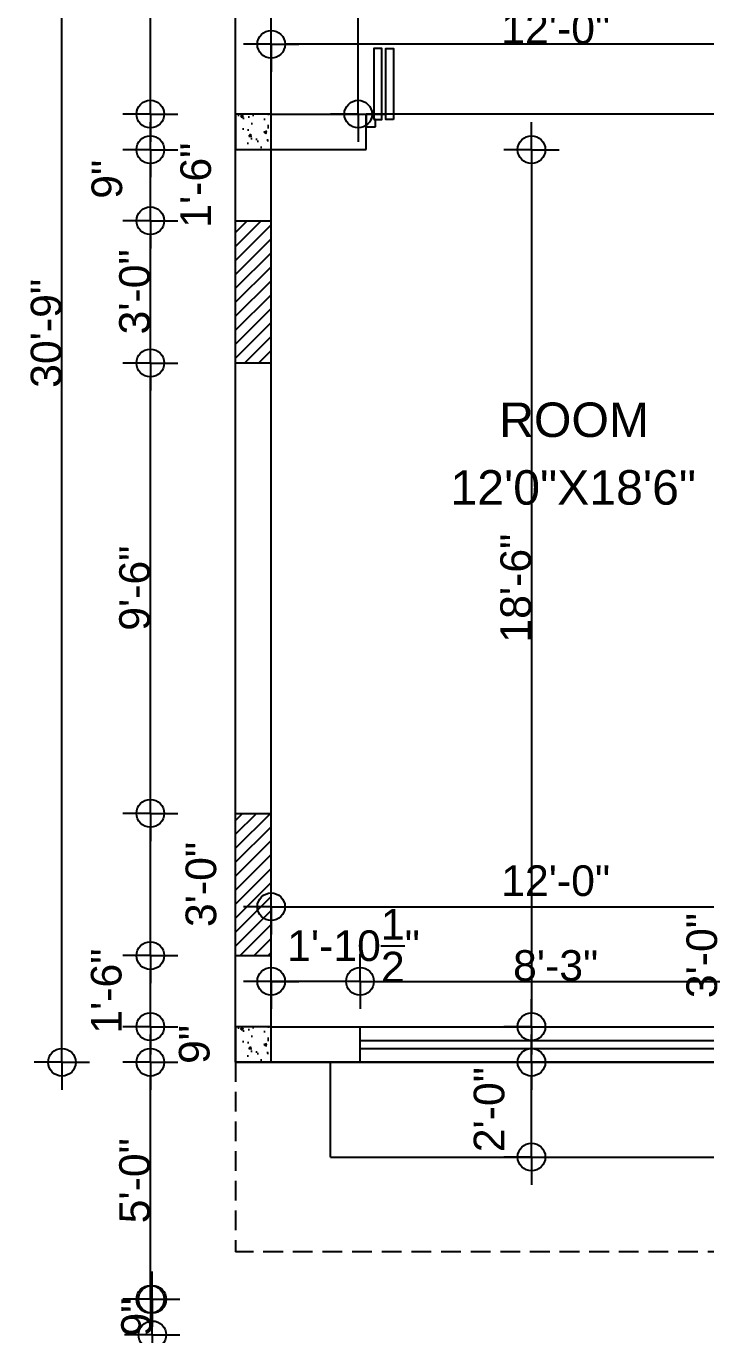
# Model space of a CAD drawing. Header units: inches. Extents: x 171009 to 352533, y -79956 to -38287.
# Drawn here: x 171564.1 to 171736.1, y -40185.4 to -39854.1 of the extents above; entities that cross this region are included whole.
import ezdxf

# ---------------------------------------------------------------- set-up
doc = ezdxf.new("R2010")
doc.units = ezdxf.units.IN
doc.header["$LTSCALE"] = 20
doc.header["$MEASUREMENT"] = 0
doc.header["$PDMODE"] = 34
doc.header["$PDSIZE"] = 5
doc.linetypes.add('HIDDEN', pattern=[0.375, 0.25, -0.125])
doc.layers.get('0').update_dxf_attribs({"linetype": 'CONTINUOUS'})
doc.layers.get('Defpoints').update_dxf_attribs({"linetype": 'CONTINUOUS'})
for name, color, linetype in [('AREA', 3, 'CONTINUOUS'), ('COLUMN', 31, 'CONTINUOUS'), ('DIMLINE', 254, 'CONTINUOUS'), ('DOOR', 1, 'CONTINUOUS'), ('HATCH', 8, 'CONTINUOUS'), ('Roof lilne', 31, 'CONTINUOUS'), ('text', 2, 'CONTINUOUS'), ('wall', 13, 'CONTINUOUS'), ('WINDOW', 4, 'CONTINUOUS')]:
    doc.layers.add(name, color=color, linetype=linetype)
doc.styles.add('style5', font='arial_B.ttf')
doc.styles.add('TEXTM', font='arial_B.ttf')
doc.dimstyles.new('ARCH_96_0', dxfattribs={"dimtxt": 7.75, "dimasz": 3.5, "dimexe": 0.25, "dimexo": 0, "dimgap": 0, "dimtad": 1, "dimzin": 15, "dimdsep": 46, "dimlunit": 4, "dimtxsty": 'TEXTM', "dimblk": 'BLK', "dimcen": 0, "dimdle": 0.09375, "dimse1": 1, "dimse2": 1, "dimclrd": 256, "dimclrt": 3, "dimadec": 0, "dimazin": 0, "dimtfac": 1, "dimtix": 1, "dimtmove": 2, "dimatfit": 3, "dimldrblk": 'BLK', "dimfxl": 0.25, "dimtvp": 1.4625, "dimtolj": 1, "dimtzin": 15, "dimlwd": -1, "dimarcsym": 0})

# ---------------------------------------------------------------- blocks, each defined once
blk = doc.blocks.new('A$C3B4262AC')
at = {"layer": 'DOOR'}
for p, q in [((0, 4), (0, 0)), ((2.5, 4), (0, 4)), ((0, 0), (3, 0)), ((2.5, 2.25), (2.5, 4)), ((3, 2.25), (2.5, 2.25)), ((3, 0), (3, 2.25))]:
    blk.add_line(p, q, dxfattribs=at)
blk = doc.blocks.new('BLK')
for q in [(0, 2), (-2, 0), (0, -2), (2, 0)]:
    blk.add_line((0, 0), q)
blk.add_circle((0, 0), 1)
blk = doc.blocks.new('*D325')
at = {"layer": 'Defpoints', "color": 0, "transparency": 16777216}
for p in [(171595.5, -40107.36), (171617.08, -40107.36), (171617.08, -40116.36)]:
    blk.add_point(p, dxfattribs=at)
at = {"layer": 'DIMLINE', "transparency": 16777216}
blk.add_line((171595.5, -40112.86), (171595.5, -40110.86), dxfattribs=at)
at = {"layer": 'DIMLINE', "transparency": 16777216, "xscale": 3.5, "yscale": 3.5, "zscale": 3.5}
for p, rotation in [((171595.5, -40107.36), 90), ((171595.5, -40116.36), 270)]:
    blk.add_blockref('BLK', p, dxfattribs=dict(at, rotation=rotation))
at = {"layer": 'DIMLINE', "color": 3, "transparency": 16777216, "insert": (171606.66, -40111.86), "char_height": 7.75, "attachment_point": 5, "rotation": 90, "style": 'TEXTM'}
blk.add_mtext('\\A1;9"', dxfattribs=at)
blk = doc.blocks.new('*D326')
at = {"layer": 'Defpoints', "color": 0, "transparency": 16777216}
for p in [(171595.5, -40089.36), (171617.08, -40089.36), (171617.08, -40107.36)]:
    blk.add_point(p, dxfattribs=at)
at = {"layer": 'DIMLINE', "transparency": 16777216}
blk.add_line((171595.5, -40103.86), (171595.5, -40092.86), dxfattribs=at)
at = {"layer": 'DIMLINE', "transparency": 16777216, "xscale": 3.5, "yscale": 3.5, "zscale": 3.5}
for p, rotation in [((171595.5, -40089.36), 90), ((171595.5, -40107.36), 270)]:
    blk.add_blockref('BLK', p, dxfattribs=dict(at, rotation=rotation))
at = {"layer": 'DIMLINE', "color": 3, "transparency": 16777216, "insert": (171584.39, -40098.36), "char_height": 7.75, "attachment_point": 5, "rotation": 90, "style": 'TEXTM'}
blk.add_mtext('\\A1;1\'-6"', dxfattribs=at)
blk = doc.blocks.new('*D327')
at = {"layer": 'Defpoints', "color": 0, "transparency": 16777216}
for p in [(171595.5, -40053.36), (171617.08, -40053.36), (171617.08, -40089.36)]:
    blk.add_point(p, dxfattribs=at)
at = {"layer": 'DIMLINE', "transparency": 16777216}
blk.add_line((171595.5, -40085.86), (171595.5, -40056.86), dxfattribs=at)
at = {"layer": 'DIMLINE', "transparency": 16777216, "xscale": 3.5, "yscale": 3.5, "zscale": 3.5}
for p, rotation in [((171595.5, -40053.36), 90), ((171595.5, -40089.36), 270)]:
    blk.add_blockref('BLK', p, dxfattribs=dict(at, rotation=rotation))
at = {"layer": 'DIMLINE', "color": 3, "transparency": 16777216, "insert": (171608.35, -40071.36), "char_height": 7.75, "attachment_point": 5, "rotation": 90, "style": 'TEXTM'}
blk.add_mtext('\\A1;3\'-0"', dxfattribs=at)
blk = doc.blocks.new('*D328')
at = {"layer": 'Defpoints', "color": 0, "transparency": 16777216}
for p in [(171595.5, -39939.36), (171617.08, -39939.36), (171617.08, -40053.36)]:
    blk.add_point(p, dxfattribs=at)
at = {"layer": 'DIMLINE', "transparency": 16777216}
blk.add_line((171595.5, -40049.86), (171595.5, -39942.86), dxfattribs=at)
at = {"layer": 'DIMLINE', "transparency": 16777216, "xscale": 3.5, "yscale": 3.5, "zscale": 3.5}
for p, rotation in [((171595.5, -39939.36), 90), ((171595.5, -40053.36), 270)]:
    blk.add_blockref('BLK', p, dxfattribs=dict(at, rotation=rotation))
at = {"layer": 'DIMLINE', "color": 3, "transparency": 16777216, "insert": (171591.55, -39996.36), "char_height": 7.75, "attachment_point": 5, "rotation": 90, "style": 'TEXTM'}
blk.add_mtext('\\A1;9\'-6"', dxfattribs=at)
blk = doc.blocks.new('*D329')
at = {"layer": 'Defpoints', "color": 0, "transparency": 16777216}
for p in [(171595.5, -39903.36), (171617.08, -39903.36), (171617.08, -39939.36)]:
    blk.add_point(p, dxfattribs=at)
at = {"layer": 'DIMLINE', "transparency": 16777216}
blk.add_line((171595.5, -39935.86), (171595.5, -39906.86), dxfattribs=at)
at = {"layer": 'DIMLINE', "transparency": 16777216, "xscale": 3.5, "yscale": 3.5, "zscale": 3.5}
for p, rotation in [((171595.5, -39903.36), 90), ((171595.5, -39939.36), 270)]:
    blk.add_blockref('BLK', p, dxfattribs=dict(at, rotation=rotation))
at = {"layer": 'DIMLINE', "color": 3, "transparency": 16777216, "insert": (171591.54, -39921.36), "char_height": 7.75, "attachment_point": 5, "rotation": 90, "style": 'TEXTM'}
blk.add_mtext('\\A1;3\'-0"', dxfattribs=at)
blk = doc.blocks.new('*D330')
at = {"layer": 'Defpoints', "color": 0, "transparency": 16777216}
for p in [(171595.5, -39885.36), (171617.08, -39885.36), (171617.08, -39903.36)]:
    blk.add_point(p, dxfattribs=at)
at = {"layer": 'DIMLINE', "transparency": 16777216}
blk.add_line((171595.5, -39899.86), (171595.5, -39888.86), dxfattribs=at)
at = {"layer": 'DIMLINE', "transparency": 16777216, "xscale": 3.5, "yscale": 3.5, "zscale": 3.5}
for p, rotation in [((171595.5, -39885.36), 90), ((171595.5, -39903.36), 270)]:
    blk.add_blockref('BLK', p, dxfattribs=dict(at, rotation=rotation))
at = {"layer": 'DIMLINE', "color": 3, "transparency": 16777216, "insert": (171607.02, -39894.36), "char_height": 7.75, "attachment_point": 5, "rotation": 90, "style": 'TEXTM'}
blk.add_mtext('\\A1;1\'-6"', dxfattribs=at)
blk = doc.blocks.new('*D331')
at = {"layer": 'Defpoints', "color": 0, "transparency": 16777216}
for p in [(171595.5, -39876.36), (171617.08, -39876.36), (171617.08, -39885.36)]:
    blk.add_point(p, dxfattribs=at)
at = {"layer": 'DIMLINE', "transparency": 16777216}
blk.add_line((171595.5, -39881.86), (171595.5, -39879.86), dxfattribs=at)
at = {"layer": 'DIMLINE', "transparency": 16777216, "xscale": 3.5, "yscale": 3.5, "zscale": 3.5}
for p, rotation in [((171595.5, -39876.36), 90), ((171595.5, -39885.36), 270)]:
    blk.add_blockref('BLK', p, dxfattribs=dict(at, rotation=rotation))
at = {"layer": 'DIMLINE', "color": 3, "transparency": 16777216, "insert": (171584.54, -39892.86), "char_height": 7.75, "attachment_point": 5, "rotation": 90, "style": 'TEXTM'}
blk.add_mtext('\\A1;9"', dxfattribs=at)
blk = doc.blocks.new('*D332')
at = {"layer": 'Defpoints', "color": 0, "transparency": 16777216}
for p in [(171595.5, -39780.36), (171626.09, -39780.36), (171626.08, -39876.36)]:
    blk.add_point(p, dxfattribs=at)
at = {"layer": 'DIMLINE', "transparency": 16777216}
blk.add_line((171595.5, -39872.86), (171595.5, -39783.86), dxfattribs=at)
at = {"layer": 'DIMLINE', "transparency": 16777216, "xscale": 3.5, "yscale": 3.5, "zscale": 3.5}
for p, rotation in [((171595.5, -39780.36), 90), ((171595.5, -39876.36), 270)]:
    blk.add_blockref('BLK', p, dxfattribs=dict(at, rotation=rotation))
at = {"layer": 'DIMLINE', "color": 3, "transparency": 16777216, "insert": (171591.55, -39828.36), "char_height": 7.75, "attachment_point": 5, "rotation": 90, "style": 'TEXTM'}
blk.add_mtext('\\A1;8\'-0"', dxfattribs=at)
blk = doc.blocks.new('*D337')
at = {"layer": 'Defpoints', "color": 0, "transparency": 16777216}
for p in [(171644.45, -39780.36), (171648.11, -39780.36), (171644.45, -39876.36)]:
    blk.add_point(p, dxfattribs=at)
at = {"layer": 'DIMLINE', "transparency": 16777216}
blk.add_line((171648.11, -39872.86), (171648.11, -39783.86), dxfattribs=at)
at = {"layer": 'DIMLINE', "transparency": 16777216, "xscale": 3.5, "yscale": 3.5, "zscale": 3.5}
for p, rotation in [((171648.11, -39780.36), 90), ((171648.11, -39876.36), 270)]:
    blk.add_blockref('BLK', p, dxfattribs=dict(at, rotation=rotation))
at = {"layer": 'DIMLINE', "color": 3, "transparency": 16777216, "insert": (171644.15, -39828.36), "char_height": 7.75, "attachment_point": 5, "rotation": 90, "style": 'TEXTM'}
blk.add_mtext('\\A1;8\'-0"', dxfattribs=at)
blk = doc.blocks.new('*D338')
at = {"layer": 'Defpoints', "color": 0, "transparency": 16777216}
for p in [(171626.09, -39821.71), (171770.09, -39821.71), (171626.09, -39858.68)]:
    blk.add_point(p, dxfattribs=at)
at = {"layer": 'DIMLINE', "transparency": 16777216}
blk.add_line((171766.59, -39858.68), (171629.59, -39858.68), dxfattribs=at)
at = {"layer": 'DIMLINE', "transparency": 16777216, "xscale": 3.5, "yscale": 3.5, "zscale": 3.5}
for p, rotation in [((171626.09, -39858.68), 180.0000809281447), ((171770.09, -39858.68), 8.09281447455845e-05)]:
    blk.add_blockref('BLK', p, dxfattribs=dict(at, rotation=rotation))
at = {"layer": 'DIMLINE', "color": 3, "transparency": 16777216, "insert": (171698.09, -39854.72), "char_height": 7.75, "attachment_point": 5, "rotation": 0.0001, "style": 'TEXTM'}
blk.add_mtext('\\A1;12\'-0"', dxfattribs=at)
blk = doc.blocks.new('*D343')
at = {"layer": 'Defpoints', "color": 0, "transparency": 16777216}
for p in [(171638.83, -39885.36), (171638.83, -40107.36), (171691.96, -40107.36)]:
    blk.add_point(p, dxfattribs=at)
at = {"layer": 'DIMLINE', "transparency": 16777216}
blk.add_line((171691.96, -39888.86), (171691.96, -40103.86), dxfattribs=at)
at = {"layer": 'DIMLINE', "transparency": 16777216, "xscale": 3.5, "yscale": 3.5, "zscale": 3.5}
for p, rotation in [((171691.96, -39885.36), 90), ((171691.96, -40107.36), 270)]:
    blk.add_blockref('BLK', p, dxfattribs=dict(at, rotation=rotation))
at = {"layer": 'DIMLINE', "color": 3, "transparency": 16777216, "insert": (171688.01, -39996.36), "char_height": 7.75, "attachment_point": 5, "rotation": 90, "style": 'TEXTM'}
blk.add_mtext('\\A1;18\'-6"', dxfattribs=at)
blk = doc.blocks.new('*D344')
at = {"layer": 'Defpoints', "color": 0, "transparency": 16777216}
for p in [(171626.08, -40012.07), (171770.08, -40012.07), (171770.09, -40077)]:
    blk.add_point(p, dxfattribs=at)
at = {"layer": 'DIMLINE', "transparency": 16777216}
blk.add_line((171629.58, -40077), (171766.59, -40077), dxfattribs=at)
at = {"layer": 'DIMLINE', "transparency": 16777216, "xscale": 3.5, "yscale": 3.5, "zscale": 3.5}
for p, rotation in [((171626.08, -40077), 180.0006495777686), ((171770.09, -40077), 0.0006495777686694754)]:
    blk.add_blockref('BLK', p, dxfattribs=dict(at, rotation=rotation))
at = {"layer": 'DIMLINE', "color": 3, "transparency": 16777216, "insert": (171698.08, -40070.45), "char_height": 7.75, "attachment_point": 5, "rotation": 0.0006, "style": 'TEXTM'}
blk.add_mtext('\\A1;12\'-0"', dxfattribs=at)
blk = doc.blocks.new('*D345')
at = {"layer": 'Defpoints', "color": 0, "transparency": 16777216}
for p in [(171626.08, -40095.88), (171626.08, -40116.36), (171648.58, -40116.36)]:
    blk.add_point(p, dxfattribs=at)
at = {"layer": 'DIMLINE', "transparency": 16777216}
for p, q in [((171622.58, -40095.88), (171619.08, -40095.88)), ((171648.58, -40095.88), (171626.08, -40095.88)), ((171652.08, -40095.88), (171655.58, -40095.88))]:
    blk.add_line(p, q, dxfattribs=at)
at = {"layer": 'DIMLINE', "transparency": 16777216, "xscale": 3.5, "yscale": 3.5, "zscale": 3.5}
blk.add_blockref('BLK', (171626.08, -40095.88), dxfattribs=at)
at = {"layer": 'DIMLINE', "transparency": 16777216, "xscale": 3.5, "yscale": 3.5, "zscale": 3.5, "rotation": 180}
blk.add_blockref('BLK', (171648.58, -40095.88), dxfattribs=at)
at = {"layer": 'DIMLINE', "color": 3, "transparency": 16777216, "insert": (171646.92, -40086.85), "char_height": 7.75, "attachment_point": 5, "style": 'TEXTM'}
blk.add_mtext('\\A1;1\'-10{\\H1.000000x;\\S1/2;}"', dxfattribs=at)
blk = doc.blocks.new('*D346')
at = {"layer": 'Defpoints', "color": 0, "transparency": 16777216}
for p in [(171747.58, -40095.88), (171648.58, -40107.36), (171747.58, -40107.36)]:
    blk.add_point(p, dxfattribs=at)
at = {"layer": 'DIMLINE', "transparency": 16777216}
blk.add_line((171652.08, -40095.88), (171744.08, -40095.88), dxfattribs=at)
at = {"layer": 'DIMLINE', "transparency": 16777216, "xscale": 3.5, "yscale": 3.5, "zscale": 3.5, "rotation": 180}
blk.add_blockref('BLK', (171648.58, -40095.88), dxfattribs=at)
at = {"layer": 'DIMLINE', "transparency": 16777216, "xscale": 3.5, "yscale": 3.5, "zscale": 3.5}
blk.add_blockref('BLK', (171747.58, -40095.88), dxfattribs=at)
at = {"layer": 'DIMLINE', "color": 3, "transparency": 16777216, "insert": (171698.08, -40091.92), "char_height": 7.75, "attachment_point": 5, "style": 'TEXTM'}
blk.add_mtext('\\A1;8\'-3"', dxfattribs=at)
blk = doc.blocks.new('*D352')
at = {"layer": 'Defpoints', "color": 0, "transparency": 16777216}
for p in [(171779.08, -40071.36), (171757.72, -40107.36), (171779.08, -40107.36)]:
    blk.add_point(p, dxfattribs=at)
at = {"layer": 'DIMLINE', "transparency": 16777216}
blk.add_line((171757.72, -40074.86), (171757.72, -40103.86), dxfattribs=at)
at = {"layer": 'DIMLINE', "transparency": 16777216, "xscale": 3.5, "yscale": 3.5, "zscale": 3.5}
for p, rotation in [((171757.72, -40071.36), 89.99931942813201), ((171757.72, -40107.36), 269.9993194281321)]:
    blk.add_blockref('BLK', p, dxfattribs=dict(at, rotation=rotation))
at = {"layer": 'DIMLINE', "color": 3, "transparency": 16777216, "insert": (171735.11, -40089.36), "char_height": 7.75, "attachment_point": 5, "rotation": 89.9993, "style": 'TEXTM'}
blk.add_mtext('\\A1;3\'-0"', dxfattribs=at)
blk = doc.blocks.new('*D354')
at = {"layer": 'Defpoints', "color": 0, "transparency": 16777216}
for p in [(171691.96, -40116.36), (171705.58, -40116.36), (171705.58, -40140.36)]:
    blk.add_point(p, dxfattribs=at)
at = {"layer": 'DIMLINE', "transparency": 16777216}
blk.add_line((171691.96, -40136.86), (171691.96, -40119.86), dxfattribs=at)
at = {"layer": 'DIMLINE', "transparency": 16777216, "xscale": 3.5, "yscale": 3.5, "zscale": 3.5}
for p, rotation in [((171691.96, -40116.36), 90), ((171691.96, -40140.36), 270)]:
    blk.add_blockref('BLK', p, dxfattribs=dict(at, rotation=rotation))
at = {"layer": 'DIMLINE', "color": 3, "transparency": 16777216, "insert": (171681.27, -40128.36), "char_height": 7.75, "attachment_point": 5, "rotation": 90, "style": 'TEXTM'}
blk.add_mtext('\\A1;2\'-0"', dxfattribs=at)
blk = doc.blocks.new('*D355')
at = {"layer": 'Defpoints', "color": 0, "transparency": 16777216}
for p in [(171595.5, -40116.36), (171770.08, -40116.36), (171758.59, -40176.36)]:
    blk.add_point(p, dxfattribs=at)
at = {"layer": 'DIMLINE', "transparency": 16777216}
blk.add_line((171595.5, -40172.86), (171595.5, -40119.86), dxfattribs=at)
at = {"layer": 'DIMLINE', "transparency": 16777216, "xscale": 3.5, "yscale": 3.5, "zscale": 3.5}
for p, rotation in [((171595.5, -40116.36), 90), ((171595.5, -40176.36), 270)]:
    blk.add_blockref('BLK', p, dxfattribs=dict(at, rotation=rotation))
at = {"layer": 'DIMLINE', "color": 3, "transparency": 16777216, "insert": (171591.55, -40146.36), "char_height": 7.75, "attachment_point": 5, "rotation": 90, "style": 'TEXTM'}
blk.add_mtext('\\A1;5\'-0"', dxfattribs=at)
blk = doc.blocks.new('*D356')
at = {"layer": 'Defpoints', "color": 0, "transparency": 16777216}
for p in [(171759.09, -40176.36), (171596, -40185.36), (171759.09, -40185.36)]:
    blk.add_point(p, dxfattribs=at)
at = {"layer": 'DIMLINE', "transparency": 16777216}
blk.add_line((171596, -40179.86), (171596, -40181.86), dxfattribs=at)
at = {"layer": 'DIMLINE', "transparency": 16777216, "xscale": 3.5, "yscale": 3.5, "zscale": 3.5}
for p, rotation in [((171596, -40176.36), 90), ((171596, -40185.36), 270)]:
    blk.add_blockref('BLK', p, dxfattribs=dict(at, rotation=rotation))
at = {"layer": 'DIMLINE', "color": 3, "transparency": 16777216, "insert": (171592.05, -40180.86), "char_height": 7.75, "attachment_point": 5, "rotation": 90, "style": 'TEXTM'}
blk.add_mtext('\\A1;9"', dxfattribs=at)
blk = doc.blocks.new('*D360')
at = {"layer": 'Defpoints', "color": 0, "transparency": 16777216}
for p in [(171573.12, -39747.36), (172094.08, -39747.36), (172094.08, -40116.36)]:
    blk.add_point(p, dxfattribs=at)
at = {"layer": 'DIMLINE', "transparency": 16777216}
blk.add_line((171573.12, -40112.86), (171573.12, -39750.86), dxfattribs=at)
at = {"layer": 'DIMLINE', "transparency": 16777216, "xscale": 3.5, "yscale": 3.5, "zscale": 3.5}
for p, rotation in [((171573.12, -39747.36), 90), ((171573.12, -40116.36), 270)]:
    blk.add_blockref('BLK', p, dxfattribs=dict(at, rotation=rotation))
at = {"layer": 'DIMLINE', "color": 3, "transparency": 16777216, "insert": (171569.16, -39931.86), "char_height": 7.75, "attachment_point": 5, "rotation": 90, "style": 'TEXTM'}
blk.add_mtext('\\A1;30\'-9"', dxfattribs=at)

msp = doc.modelspace()

# ---------------------------------------------------------------- hatches: boundary and pattern name
h = msp.add_hatch()
h.set_pattern_fill('ANSI31', color=256, scale=20, style=0)
h.set_pattern_definition([(45, (-2227.5884, 18), (-1.767766953, 1.767766953), [])])
h.paths.add_polyline_path([(171626.084, -39903.358), (171617.084, -39903.358), (171617.084, -39939.358), (171626.084, -39939.358), (171626.084, -39934.515)])
h = msp.add_hatch()
h.set_pattern_fill('ANSI31', color=256, scale=20, style=0)
h.set_pattern_definition([(45, (-2227.5884, 0), (-1.767766953, 1.767766953), [])])
h.paths.add_polyline_path([(171617.084, -40089.358), (171626.084, -40089.358), (171626.084, -40053.358), (171617.084, -40053.358)])
at = {"layer": 'HATCH'}
h = msp.add_hatch(dxfattribs=at)
h.set_pattern_fill('AR-CONC', color=8, style=0)
h.set_pattern_definition([(50, (-1867.974, -2183.8296), (7.17260183, -0.62752135), [0.75, -8.25]), (355, (-1867.974, -2183.8296), (-1.38751334, 7.52192134), [0.6, -6.6]), (100.4514, (-1867.3765, -2183.882), (5.78509382, 6.89439542), [0.6374019, -7.01142112]), (46.1842, (-1867.974, -2181.83), (10.6724105, -1.65519014), [1.125, -12.375]), (96.6356, (-1867.085, -2181.968), (9.34662706, 9.7411787), [0.9561029, -10.51713]), (351.1842, (-1867.974, -2181.83), (9.34661945, 9.741186), [0.9, -9.9]), (21, (-1866.974, -2182.3296), (5.96907052, -4.0261889), [0.75, -8.25]), (326, (-1866.974, -2182.3296), (2.43315332, 7.25150045), [0.6, -6.6]), (71.4514, (-1866.477, -2182.665), (8.40222629, 3.22530497), [0.6374019, -7.01142112]), (37.5, (-1867.9742, -2183.8296), (0.121598553, 3.32893854), [0, -6.52, 0, -6.7, 0, -6.625]), (7.5, (-1867.9742, -2183.8296), (2.630695374, 3.94411712), [0, -3.82, 0, -6.37, 0, -2.525]), (327.5, (-1870.2042, -2183.8296), (5.33822436, -0.225548717), [0, -2.5, 0, -7.8, 0, -10.35]), (317.5, (-1871.204, -2183.8296), (5.83186169, 1.00104982), [0, -3.25, 0, -5.18, 0, -7.35])])
h.paths.add_polyline_path([(171626.084, -39876.358), (171617.084, -39876.358), (171617.084, -39885.358), (171626.084, -39885.358)])
h = msp.add_hatch(dxfattribs=at)
h.set_pattern_fill('AR-CONC', color=8, style=0)
h.set_pattern_definition([(50, (-1867.974, -2414.8296), (7.17260183, -0.62752135), [0.75, -8.25]), (355, (-1867.974, -2414.8296), (-1.38751334, 7.52192134), [0.6, -6.6]), (100.4514, (-1867.3765, -2414.882), (5.78509382, 6.89439542), [0.6374019, -7.01142112]), (46.1842, (-1867.974, -2412.83), (10.6724105, -1.65519014), [1.125, -12.375]), (96.6356, (-1867.085, -2412.968), (9.34662706, 9.7411787), [0.9561029, -10.51713]), (351.1842, (-1867.974, -2412.83), (9.34661945, 9.741186), [0.9, -9.9]), (21, (-1866.974, -2413.3296), (5.96907052, -4.0261889), [0.75, -8.25]), (326, (-1866.974, -2413.3296), (2.43315332, 7.25150045), [0.6, -6.6]), (71.4514, (-1866.477, -2413.665), (8.40222629, 3.22530497), [0.6374019, -7.01142112]), (37.5, (-1867.9742, -2414.8296), (0.121598553, 3.32893854), [0, -6.52, 0, -6.7, 0, -6.625]), (7.5, (-1867.9742, -2414.8296), (2.630695374, 3.94411712), [0, -3.82, 0, -6.37, 0, -2.525]), (327.5, (-1870.2042, -2414.8296), (5.33822436, -0.225548717), [0, -2.5, 0, -7.8, 0, -10.35]), (317.5, (-1871.204, -2414.8296), (5.83186169, 1.00104982), [0, -3.25, 0, -5.18, 0, -7.35])])
h.paths.add_polyline_path([(171626.084, -40107.358), (171617.084, -40107.358), (171617.084, -40116.358), (171626.084, -40116.358)])

# ---------------------------------------------------------------- linework, layer by layer
for p, q in [((171617.084, -39876.358), (171617.084, -39771.358)), ((171626.082, -39876.358), (171626.088, -39780.358))]:
    msp.add_line(p, q)
at = {"linetype": 'HIDDEN'}
for p in [(171617.082, -40116.358), (172094.084, -40164.385)]:
    msp.add_line(p, (171617.082, -40164.385), dxfattribs=at)
at = {"layer": 'AREA'}
msp.add_lwpolyline([(171617.084, -39771.358), (171779.085, -39771.363), (171779.086, -39835.858), (171932.084, -39835.858), (171932.082, -39771.358), (172094.084, -39771.358), (172094.084, -40116.358), (171956.585, -40116.358), (171956.585, -40185.358), (171899.585, -40185.358), (171754.585, -40185.358), (171754.585, -40116.358), (171617.082, -40116.358), (171617.082, -39771.358)], dxfattribs=at)
at = {"layer": 'COLUMN'}
for points in [[(171617.082, -39885.358), (171626.082, -39885.358), (171626.082, -39876.358), (171617.082, -39876.358)], [(171617.082, -40116.358), (171626.082, -40116.358), (171626.082, -40107.358), (171617.082, -40107.358)]]:
    msp.add_lwpolyline(points, close=True, dxfattribs=at)
at = {"layer": 'DOOR', "color": 4}
for points in [[(171652.084, -39877.758), (171654.084, -39877.758), (171654.084, -39859.758), (171652.084, -39859.758)], [(171657.084, -39877.758), (171655.084, -39877.758), (171655.084, -39859.758), (171657.084, -39859.758)]]:
    msp.add_lwpolyline(points, close=True, dxfattribs=at)
at = {"layer": 'Roof lilne'}
for q in [(171641.084, -40116.358), (171754.585, -40140.358)]:
    msp.add_line((171641.084, -40140.358), q, dxfattribs=at)
at = {"layer": 'wall'}
for p, q in [((171617.084, -40116.358), (171617.084, -39876.358)), ((171626.084, -39876.358), (171650.084, -39876.358)), ((171650.084, -39885.358), (171650.084, -39876.358)), ((171626.084, -40107.358), (171626.084, -39885.358)), ((171626.084, -39885.358), (171650.084, -39885.358)), ((171617.084, -39903.358), (171626.084, -39903.358)), ((171617.084, -39939.358), (171626.084, -39939.358)), ((171617.084, -40053.358), (171626.084, -40053.358)), ((171617.084, -40089.358), (171626.084, -40089.358)), ((171626.084, -40107.358), (171648.584, -40107.358)), ((171648.584, -40116.358), (171648.584, -40107.358)), ((171617.084, -40116.358), (171648.584, -40116.358))]:
    msp.add_line(p, q, dxfattribs=at)
at = {"layer": 'wall', "color": 7}
msp.add_line((171746.084, -39876.358), (171650.084, -39876.358), dxfattribs=at)
at = {"layer": 'WINDOW'}
for p, q in [((171648.584, -40107.358), (171747.584, -40107.358)), ((171648.584, -40116.358), (171747.584, -40116.358))]:
    msp.add_line(p, q, dxfattribs=at)
at = {"layer": 'WINDOW', "color": 4}
for p, q in [((171648.584, -40110.858), (171747.584, -40110.858)), ((171648.584, -40112.858), (171747.584, -40112.858))]:
    msp.add_line(p, q, dxfattribs=at)

# ---------------------------------------------------------------- block references
at = {"xscale": 0.8000000000029104, "yscale": 0.8000000000010914, "zscale": 0.7999999999999999}
msp.add_blockref('A$C3B4262AC', (171650.084, -39879.558), dxfattribs=at)

# ---------------------------------------------------------------- texts
at = {"layer": 'text', "style": 'style5'}
for s, height, p in [('ROOM', 8.7331, (171683.777, -39958.092)), ('12\'0"X18\'6"', 8.73306, (171671.448, -39975.222))]:
    msp.add_text(s, height=height, dxfattribs=at).set_placement(p)

# ---------------------------------------------------------------- dimensions: what is measured, and where the dimension line sits
at = {"layer": 'DIMLINE'}
for base, p1, p2, picture, middle in [((171573.123, -39747.358), (172094.084, -40116.358), (172094.084, -39747.358), '*D360', (171569.163, -39931.858)), ((171595.502, -39780.358), (171626.082, -39876.358), (171626.088, -39780.358), '*D332', (171591.545, -39828.358)), ((171648.108, -39780.358), (171644.446, -39876.358), (171644.446, -39780.358), '*D337', (171644.151, -39828.358)), ((171595.502, -39903.358), (171617.084, -39939.358), (171617.084, -39903.358), '*D329', (171591.543, -39921.358)), ((171595.502, -39939.358), (171617.084, -40053.358), (171617.084, -39939.358), '*D328', (171591.545, -39996.358)), ((171595.502, -40116.358), (171758.585, -40176.358), (171770.082, -40116.358), '*D355', (171591.545, -40146.358)), ((171596.002, -40185.358), (171759.085, -40176.358), (171759.085, -40185.358), '*D356', (171592.045, -40180.858))]:
    dim = msp.add_linear_dim(base=base, p1=p1, p2=p2, angle=90, dimstyle='ARCH_96_0', override={"dimfxl": 0.18}, dxfattribs=at)
    dim.commit()
    dim.dimension.update_dxf_attribs({"geometry": picture, "text_midpoint": middle})
for p1, p2, distance, picture, middle in [((171770.085, -39821.705), (171626.085, -39821.705), 36.975, '*D338', (171698.085, -39854.723)), ((171638.834, -39885.358), (171638.834, -40107.358), 53.129, '*D343', (171688.005, -39996.358)), ((171648.584, -40107.358), (171747.584, -40107.358), 11.475, '*D346', (171698.084, -40091.924))]:
    dim = msp.add_aligned_dim(p1=p1, p2=p2, distance=distance, dimstyle='ARCH_96_0', override={"dimfxl": 0.18}, dxfattribs=at)
    dim.commit()
    dim.dimension.update_dxf_attribs({"geometry": picture, "text_midpoint": middle})
for base, p1, p2, angle, picture, middle, dimtype in [((171595.502, -39876.358), (171617.082, -39885.358), (171617.082, -39876.358), 90, '*D331', (171584.54, -39892.858), 160), ((171595.502, -39885.358), (171617.084, -39903.358), (171617.084, -39885.358), 90, '*D330', (171607.022, -39894.358), 160), ((171770.086, -40077.003), (171626.084, -40012.073), (171770.085, -40012.072), 0.00065, '*D344', (171698.085, -40070.451), 161), ((171595.502, -40053.358), (171617.084, -40089.358), (171617.084, -40053.358), 90, '*D327', (171608.35, -40071.358), 160), ((171757.722, -40107.358), (171779.083, -40071.358), (171779.082, -40107.358), 269.99932, '*D352', (171735.107, -40089.358), 161), ((171626.082, -40095.884), (171648.584, -40116.358), (171626.082, -40116.358), 180, '*D345', (171646.925, -40086.848), 161), ((171595.502, -40089.358), (171617.082, -40107.358), (171617.084, -40089.358), 90, '*D326', (171584.386, -40098.358), 160), ((171595.502, -40107.358), (171617.082, -40116.358), (171617.082, -40107.358), 90, '*D325', (171606.656, -40111.858), 160), ((171691.962, -40116.358), (171705.584, -40140.358), (171705.584, -40116.358), 90, '*D354', (171681.266, -40128.358), 160)]:
    dim = msp.add_linear_dim(base=base, p1=p1, p2=p2, angle=angle, dimstyle='ARCH_96_0', override={"dimfxl": 0.18}, dxfattribs=at)
    dim.commit()
    dim.dimension.update_dxf_attribs({"geometry": picture, "text_midpoint": middle, "dimtype": dimtype})

doc.saveas('drawing.dxf')
